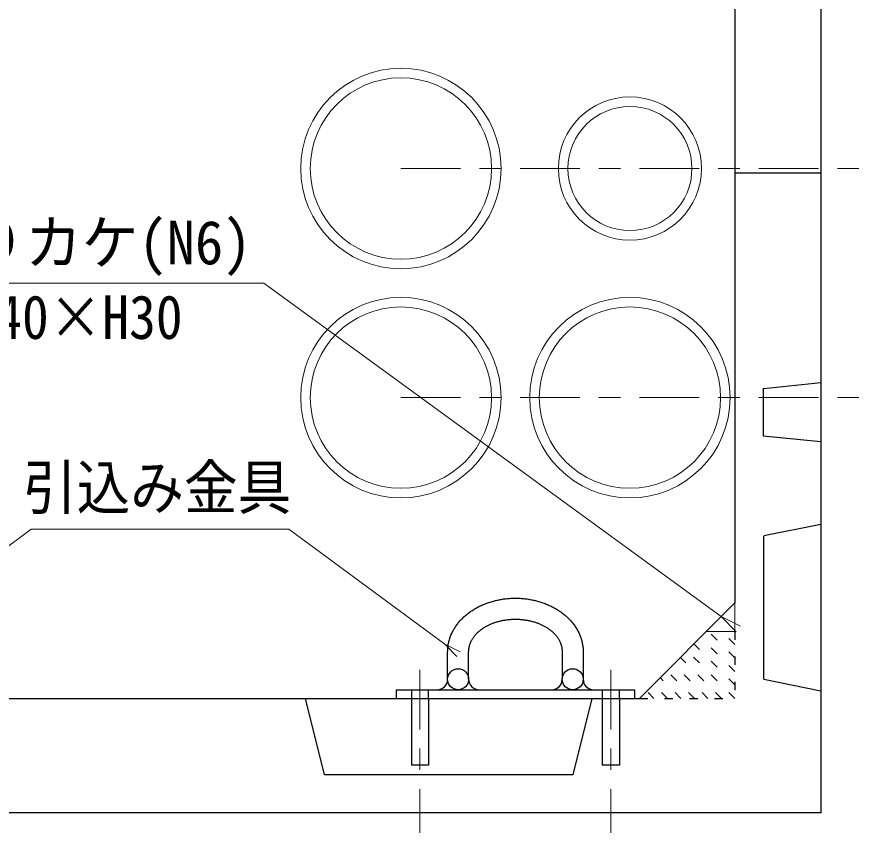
# Model space of a CAD drawing. Units: millimetres at full size, sheet at 1:25; details may follow other scales. Extents: x -4925 to 5056, y -3512 to 3512.
# Drawn here: x 3504 to 4383, y -1569 to -722 of the extents above; entities that cross this region are included whole.
import ezdxf
from ezdxf.enums import TextEntityAlignment as Align

# ---------------------------------------------------------------- set-up
doc = ezdxf.new("R2010")
doc.units = ezdxf.units.MM
doc.header["$LTSCALE"] = 25
doc.linetypes.add('USER1', pattern=[1.05, 0.35, -0.7])
doc.linetypes.add('USER2', pattern=[5, 2.5, -0.8, 0.9, -0.8])
for name, color, linetype, lineweight in [('0-1_ﾚｲﾔ2', 5, 'Continuous', 25), ('0-2_ﾚｲﾔ3', 1, 'Continuous', 13), ('0-3_ﾚｲﾔ4', 6, 'Continuous', 25), ('0-C_ﾚｲﾔ13', 3, 'Continuous', 13), ('0-D_ﾚｲﾔ14', 4, 'USER2', 18), ('0-E_寸法', 3, 'Continuous', 13)]:
    doc.layers.add(name, color=color, linetype=linetype, lineweight=lineweight)
doc.layers.add('0-7_文字', color=3, linetype='Continuous')
doc.styles.add('ＭＳ ゴシック', font='')
doc.styles.get('ＭＳ ゴシック').set_extended_font_data('MS Gothic')

# ---------------------------------------------------------------- blocks, each defined once
blk = doc.blocks.new('open_arrow')
at = {"color": 0, "linetype": 'Continuous', "lineweight": -2}
blk.add_lwpolyline([(7.5, 1.25), (0, 0), (7.5, -1.25)], dxfattribs=at)

msp = doc.modelspace()

# ---------------------------------------------------------------- linework, layer by layer
at = {"layer": '0-1_ﾚｲﾔ2'}
for p, q in [((4256.48, -436.2), (4256.48, -1336.2)), ((4346.48, -886.2), (4256.48, -886.2)), ((4156.48, -1436.2), (4256.48, -1336.2)), ((3826.48, -1516.2), (3806.47, -1436.2)), ((4106.48, -1436.2), (4086.48, -1516.2)), ((4086.48, -1516.2), (3826.48, -1516.2))]:
    msp.add_line(p, q, dxfattribs=at)
at = {"layer": '0-1_ﾚｲﾔ2', "linetype": 'USER1'}
for p, q in [((4256.47, -1393.82), (4228.9, -1366.24)), ((4256.48, -1379.68), (4243.04, -1366.24)), ((4256.47, -1422.1), (4213.55, -1379.17)), ((4256.47, -1407.96), (4220.62, -1372.1)), ((4242.33, -1436.24), (4199.4, -1393.31)), ((4228.19, -1436.24), (4192.33, -1400.38)), ((4199.9, -1436.24), (4178.19, -1414.53)), ((4214.05, -1436.24), (4185.26, -1407.46)), ((4185.76, -1436.24), (4171.12, -1421.6)), ((4171.62, -1436.24), (4164.05, -1428.67)), ((4156.47, -1436.24), (4256.47, -1436.25))]:
    msp.add_line(p, q, dxfattribs=at)
at = {"layer": '0-1_ﾚｲﾔ2'}
for points in [[(4346.48, -216.2), (4346.48, -1556.2), (2966.48, -1556.2)], [(3056.48, -1336.2), (3156.48, -1436.2), (4156.48, -1436.2)]]:
    msp.add_lwpolyline(points, dxfattribs=at)
at = {"layer": '0-1_ﾚｲﾔ2', "linetype": 'USER1'}
msp.add_lwpolyline([(4256.48, -1366.25), (4256.47, -1436.25), (4206.47, -1386.24)], dxfattribs=at)
at = {"layer": '0-2_ﾚｲﾔ3'}
msp.add_lwpolyline([(4256.48, -1336.2), (4256.48, -1366.2), (4226.48, -1366.2)], close=True, dxfattribs=at)
for centre, radius in [((3906.48, -881.2), 105), ((3906.48, -881.2), 95), ((4146.48, -881.2), 75), ((4146.48, -881.2), 65), ((3906.48, -1121.2), 105), ((4146.48, -1121.2), 105), ((3906.48, -1121.2), 95), ((4146.48, -1121.2), 95)]:
    msp.add_circle(centre, radius, dxfattribs=at)
at = {"layer": '0-3_ﾚｲﾔ4'}
for p, q in [((4286.77, -1111.46), (4346.48, -1105.49)), ((4286.48, -1161.2), (4286.48, -1111.2)), ((4286.03, -1161.14), (4346.48, -1167.19)), ((4346.48, -1254.09), (4286.77, -1266.03)), ((4286.48, -1266.2), (4286.48, -1416.2)), ((3998.74, -1335.72), (3999.88, -1335.35)), ((3999.88, -1335.35), (4001.04, -1334.99)), ((4001.04, -1334.99), (4002.2, -1334.65)), ((4002.2, -1334.65), (4003.36, -1334.32)), ((4003.36, -1334.32), (4004.54, -1334.01)), ((4004.54, -1334.01), (4005.72, -1333.72)), ((4005.72, -1333.72), (4006.91, -1333.44)), ((4006.91, -1333.44), (4008.1, -1333.18)), ((4008.1, -1333.18), (4009.3, -1332.93)), ((4009.3, -1332.93), (4010.51, -1332.71)), ((4010.51, -1332.71), (4011.72, -1332.49)), ((4011.72, -1332.49), (4012.93, -1332.3)), ((4012.93, -1332.3), (4014.15, -1332.12)), ((4014.15, -1332.12), (4015.37, -1331.96)), ((4015.37, -1331.96), (4016.6, -1331.82)), ((4016.6, -1331.82), (4017.83, -1331.69)), ((4017.83, -1331.69), (4019.06, -1331.58)), ((4019.06, -1331.58), (4020.29, -1331.48)), ((4020.29, -1331.48), (4021.53, -1331.41)), ((4021.53, -1331.41), (4022.76, -1331.35)), ((4022.76, -1331.35), (4024, -1331.31)), ((4024, -1331.31), (4025.24, -1331.28)), ((4025.24, -1331.28), (4026.48, -1331.27)), ((4026.48, -1331.27), (4027.72, -1331.28)), ((4027.72, -1331.28), (4028.96, -1331.31)), ((4028.96, -1331.31), (4030.19, -1331.35)), ((4030.19, -1331.35), (4031.43, -1331.41)), ((4031.43, -1331.41), (4032.67, -1331.48)), ((4032.67, -1331.48), (4033.9, -1331.58)), ((4033.9, -1331.58), (4035.13, -1331.69)), ((4035.13, -1331.69), (4036.36, -1331.82)), ((4036.36, -1331.82), (4037.59, -1331.96)), ((4037.59, -1331.96), (4038.81, -1332.12)), ((4038.81, -1332.12), (4040.03, -1332.3)), ((4040.03, -1332.3), (4041.24, -1332.49)), ((4041.24, -1332.49), (4042.45, -1332.71)), ((4042.45, -1332.71), (4043.66, -1332.93)), ((4043.66, -1332.93), (4044.86, -1333.18)), ((4044.86, -1333.18), (4046.05, -1333.44)), ((4046.05, -1333.44), (4047.24, -1333.72)), ((4047.24, -1333.72), (4048.42, -1334.01)), ((4048.42, -1334.01), (4049.59, -1334.32)), ((4049.59, -1334.32), (4050.76, -1334.65)), ((4050.76, -1334.65), (4051.92, -1334.99)), ((4051.92, -1334.99), (4053.08, -1335.35)), ((4053.08, -1335.35), (4054.22, -1335.72)), ((3980.84, -1344.37), (3981.8, -1343.75)), ((3981.8, -1343.75), (3982.77, -1343.14)), ((3982.77, -1343.14), (3983.75, -1342.55)), ((3983.75, -1342.55), (3984.75, -1341.97)), ((3984.75, -1341.97), (3985.76, -1341.4)), ((3985.76, -1341.4), (3986.78, -1340.84)), ((3986.78, -1340.84), (3987.81, -1340.31)), ((3987.81, -1340.31), (3988.86, -1339.78)), ((3988.86, -1339.78), (3989.91, -1339.27)), ((3989.91, -1339.27), (3990.98, -1338.77)), ((3990.98, -1338.77), (3992.06, -1338.29)), ((3992.06, -1338.29), (3993.15, -1337.83)), ((3993.15, -1337.83), (3994.25, -1337.38)), ((3994.25, -1337.38), (3995.35, -1336.94)), ((3995.35, -1336.94), (3996.47, -1336.52)), ((3996.47, -1336.52), (3997.6, -1336.11)), ((3997.6, -1336.11), (3998.74, -1335.72)), ((4054.22, -1335.72), (4055.36, -1336.11)), ((4055.36, -1336.11), (4056.49, -1336.52)), ((4056.49, -1336.52), (4057.6, -1336.94)), ((4057.6, -1336.94), (4058.71, -1337.38)), ((4058.71, -1337.38), (4059.81, -1337.83)), ((4059.81, -1337.83), (4060.9, -1338.29)), ((4060.9, -1338.29), (4061.98, -1338.77)), ((4061.98, -1338.77), (4063.05, -1339.27)), ((4063.05, -1339.27), (4064.1, -1339.78)), ((4064.1, -1339.78), (4065.15, -1340.31)), ((4065.15, -1340.31), (4066.18, -1340.84)), ((4066.18, -1340.84), (4067.2, -1341.4)), ((4067.2, -1341.4), (4068.21, -1341.97)), ((4068.21, -1341.97), (4069.21, -1342.55)), ((4069.21, -1342.55), (4070.19, -1343.14)), ((4070.19, -1343.14), (4071.16, -1343.75)), ((4071.16, -1343.75), (4072.12, -1344.37)), ((3969.78, -1353.57), (3970.53, -1352.79)), ((3970.53, -1352.79), (3971.3, -1352.03)), ((3971.3, -1352.03), (3972.09, -1351.27)), ((3972.09, -1351.27), (3972.9, -1350.53)), ((3972.9, -1350.53), (3973.72, -1349.8)), ((3973.72, -1349.8), (3974.55, -1349.08)), ((3974.55, -1349.08), (3975.4, -1348.37)), ((3975.4, -1348.37), (3976.27, -1347.67)), ((3976.27, -1347.67), (3977.16, -1346.99)), ((3977.16, -1346.99), (3978.06, -1346.31)), ((3978.06, -1346.31), (3978.97, -1345.65)), ((3978.97, -1345.65), (3979.9, -1345.01)), ((3979.9, -1345.01), (3980.84, -1344.37)), ((4072.12, -1344.37), (4073.06, -1345.01)), ((4073.06, -1345.01), (4073.99, -1345.65)), ((4073.99, -1345.65), (4074.9, -1346.31)), ((4074.9, -1346.31), (4075.8, -1346.99)), ((4075.8, -1346.99), (4076.68, -1347.67)), ((4076.68, -1347.67), (4077.55, -1348.37)), ((4077.55, -1348.37), (4078.4, -1349.08)), ((4078.4, -1349.08), (4079.24, -1349.8)), ((4079.24, -1349.8), (4080.06, -1350.53)), ((4080.06, -1350.53), (4080.87, -1351.27)), ((4080.87, -1351.27), (4081.66, -1352.03)), ((4081.66, -1352.03), (4082.43, -1352.79)), ((4082.43, -1352.79), (4083.18, -1353.57)), ((3962.67, -1362.72), (3963.22, -1361.85)), ((3963.22, -1361.85), (3963.79, -1360.98)), ((3963.79, -1360.98), (3964.38, -1360.12)), ((3964.38, -1360.12), (3964.99, -1359.27)), ((3964.99, -1359.27), (3965.62, -1358.43)), ((3965.62, -1358.43), (3966.27, -1357.59)), ((3966.27, -1357.59), (3966.93, -1356.77)), ((3966.93, -1356.77), (3967.62, -1355.96)), ((3967.62, -1355.96), (3968.32, -1355.15)), ((3968.32, -1355.15), (3969.04, -1354.36)), ((3969.04, -1354.36), (3969.78, -1353.57)), ((3993.69, -1362), (3994.33, -1361.61)), ((3994.33, -1361.61), (3994.98, -1361.23)), ((3994.98, -1361.23), (3995.64, -1360.85)), ((3995.64, -1360.85), (3996.31, -1360.48)), ((3996.31, -1360.48), (3996.99, -1360.12)), ((3996.99, -1360.12), (3997.68, -1359.77)), ((3997.68, -1359.77), (3998.37, -1359.42)), ((3998.37, -1359.42), (3999.08, -1359.08)), ((3999.08, -1359.08), (3999.79, -1358.76)), ((3999.79, -1358.76), (4000.51, -1358.44)), ((4000.51, -1358.44), (4001.24, -1358.13)), ((4001.24, -1358.13), (4001.98, -1357.83)), ((4001.98, -1357.83), (4002.72, -1357.54)), ((4002.72, -1357.54), (4003.47, -1357.25)), ((4003.47, -1357.25), (4004.23, -1356.98)), ((4004.23, -1356.98), (4005, -1356.71)), ((4005, -1356.71), (4005.77, -1356.46)), ((4005.77, -1356.46), (4006.55, -1356.21)), ((4006.55, -1356.21), (4007.33, -1355.98)), ((4007.33, -1355.98), (4008.12, -1355.75)), ((4008.12, -1355.75), (4008.92, -1355.53)), ((4008.92, -1355.53), (4009.72, -1355.32)), ((4009.72, -1355.32), (4010.53, -1355.13)), ((4010.53, -1355.13), (4011.34, -1354.94)), ((4011.34, -1354.94), (4012.15, -1354.76)), ((4012.15, -1354.76), (4012.97, -1354.59)), ((4012.97, -1354.59), (4013.8, -1354.43)), ((4013.8, -1354.43), (4014.62, -1354.28)), ((4014.62, -1354.28), (4015.46, -1354.14)), ((4015.46, -1354.14), (4016.29, -1354.02)), ((4016.29, -1354.02), (4017.13, -1353.9)), ((4017.13, -1353.9), (4017.97, -1353.79)), ((4017.97, -1353.79), (4018.81, -1353.69)), ((4018.81, -1353.69), (4019.66, -1353.6)), ((4019.66, -1353.6), (4020.51, -1353.53)), ((4020.51, -1353.53), (4021.36, -1353.46)), ((4021.36, -1353.46), (4022.21, -1353.4)), ((4022.21, -1353.4), (4023.06, -1353.36)), ((4023.06, -1353.36), (4023.91, -1353.32)), ((4023.91, -1353.32), (4024.77, -1353.29)), ((4024.77, -1353.29), (4025.62, -1353.28)), ((4025.62, -1353.28), (4026.48, -1353.27)), ((4026.48, -1353.27), (4027.33, -1353.28)), ((4027.33, -1353.28), (4028.19, -1353.29)), ((4028.19, -1353.29), (4029.04, -1353.32)), ((4029.04, -1353.32), (4029.9, -1353.36)), ((4029.9, -1353.36), (4030.75, -1353.4)), ((4030.75, -1353.4), (4031.6, -1353.46)), ((4031.6, -1353.46), (4032.45, -1353.53)), ((4032.45, -1353.53), (4033.3, -1353.6)), ((4033.3, -1353.6), (4034.14, -1353.69)), ((4034.14, -1353.69), (4034.99, -1353.79)), ((4034.99, -1353.79), (4035.83, -1353.9)), ((4035.83, -1353.9), (4036.67, -1354.02)), ((4036.67, -1354.02), (4037.5, -1354.14)), ((4037.5, -1354.14), (4038.33, -1354.28)), ((4038.33, -1354.28), (4039.16, -1354.43)), ((4039.16, -1354.43), (4039.99, -1354.59)), ((4039.99, -1354.59), (4040.81, -1354.76)), ((4040.81, -1354.76), (4041.62, -1354.94)), ((4041.62, -1354.94), (4042.43, -1355.13)), ((4042.43, -1355.13), (4043.24, -1355.32)), ((4043.24, -1355.32), (4044.04, -1355.53)), ((4044.04, -1355.53), (4044.83, -1355.75)), ((4044.83, -1355.75), (4045.62, -1355.98)), ((4045.62, -1355.98), (4046.41, -1356.21)), ((4046.41, -1356.21), (4047.19, -1356.46)), ((4047.19, -1356.46), (4047.96, -1356.71)), ((4047.96, -1356.71), (4048.72, -1356.98)), ((4048.72, -1356.98), (4049.48, -1357.25)), ((4049.48, -1357.25), (4050.24, -1357.54)), ((4050.24, -1357.54), (4050.98, -1357.83)), ((4050.98, -1357.83), (4051.72, -1358.13)), ((4051.72, -1358.13), (4052.44, -1358.44)), ((4052.44, -1358.44), (4053.17, -1358.76)), ((4053.17, -1358.76), (4053.88, -1359.08)), ((4053.88, -1359.08), (4054.58, -1359.42)), ((4054.58, -1359.42), (4055.28, -1359.77)), ((4055.28, -1359.77), (4055.97, -1360.12)), ((4055.97, -1360.12), (4056.65, -1360.48)), ((4056.65, -1360.48), (4057.32, -1360.85)), ((4057.32, -1360.85), (4057.98, -1361.23)), ((4057.98, -1361.23), (4058.63, -1361.61)), ((4058.63, -1361.61), (4059.27, -1362)), ((4083.18, -1353.57), (4083.92, -1354.36)), ((4083.92, -1354.36), (4084.64, -1355.15)), ((4084.64, -1355.15), (4085.34, -1355.96)), ((4085.34, -1355.96), (4086.03, -1356.77)), ((4086.03, -1356.77), (4086.69, -1357.59)), ((4086.69, -1357.59), (4087.34, -1358.43)), ((4087.34, -1358.43), (4087.97, -1359.27)), ((4087.97, -1359.27), (4088.58, -1360.12)), ((4088.58, -1360.12), (4089.17, -1360.98)), ((4089.17, -1360.98), (4089.74, -1361.85)), ((4089.74, -1361.85), (4090.3, -1362.72)), ((3958.58, -1370.9), (3958.95, -1369.96)), ((3958.95, -1369.96), (3959.35, -1369.04)), ((3959.35, -1369.04), (3959.76, -1368.12)), ((3959.76, -1368.12), (3960.19, -1367.2)), ((3960.19, -1367.2), (3960.65, -1366.29)), ((3960.65, -1366.29), (3961.12, -1365.39)), ((3961.12, -1365.39), (3961.62, -1364.49)), ((3961.62, -1364.49), (3962.13, -1363.6)), ((3962.13, -1363.6), (3962.67, -1362.72)), ((3983.62, -1370.79), (3984.04, -1370.27)), ((3984.04, -1370.27), (3984.48, -1369.76)), ((3984.48, -1369.76), (3984.92, -1369.25)), ((3984.92, -1369.25), (3985.38, -1368.75)), ((3985.38, -1368.75), (3985.86, -1368.26)), ((3985.86, -1368.26), (3986.34, -1367.77)), ((3986.34, -1367.77), (3986.84, -1367.29)), ((3986.84, -1367.29), (3987.35, -1366.81)), ((3987.35, -1366.81), (3987.87, -1366.34)), ((3987.87, -1366.34), (3988.4, -1365.87)), ((3988.4, -1365.87), (3988.94, -1365.42)), ((3988.94, -1365.42), (3989.5, -1364.97)), ((3989.5, -1364.97), (3990.07, -1364.52)), ((3990.07, -1364.52), (3990.64, -1364.08)), ((3990.64, -1364.08), (3991.23, -1363.65)), ((3991.23, -1363.65), (3991.83, -1363.23)), ((3991.83, -1363.23), (3992.44, -1362.81)), ((3992.44, -1362.81), (3993.06, -1362.41)), ((3993.06, -1362.41), (3993.69, -1362)), ((4059.27, -1362), (4059.9, -1362.41)), ((4059.9, -1362.41), (4060.52, -1362.81)), ((4060.52, -1362.81), (4061.13, -1363.23)), ((4061.13, -1363.23), (4061.73, -1363.65)), ((4061.73, -1363.65), (4062.31, -1364.08)), ((4062.31, -1364.08), (4062.89, -1364.52)), ((4062.89, -1364.52), (4063.46, -1364.97)), ((4063.46, -1364.97), (4064.01, -1365.42)), ((4064.01, -1365.42), (4064.56, -1365.87)), ((4064.56, -1365.87), (4065.09, -1366.34)), ((4065.09, -1366.34), (4065.61, -1366.81)), ((4065.61, -1366.81), (4066.12, -1367.29)), ((4066.12, -1367.29), (4066.62, -1367.77)), ((4066.62, -1367.77), (4067.1, -1368.26)), ((4067.1, -1368.26), (4067.57, -1368.75)), ((4067.57, -1368.75), (4068.03, -1369.25)), ((4068.03, -1369.25), (4068.48, -1369.76)), ((4068.48, -1369.76), (4068.91, -1370.27)), ((4068.91, -1370.27), (4069.34, -1370.79)), ((4090.3, -1362.72), (4090.83, -1363.6)), ((4090.83, -1363.6), (4091.34, -1364.49)), ((4091.34, -1364.49), (4091.83, -1365.39)), ((4091.83, -1365.39), (4092.31, -1366.29)), ((4092.31, -1366.29), (4092.76, -1367.2)), ((4092.76, -1367.2), (4093.2, -1368.12)), ((4093.2, -1368.12), (4093.61, -1369.04)), ((4093.61, -1369.04), (4094.01, -1369.96)), ((4094.01, -1369.96), (4094.38, -1370.9)), ((3956.17, -1379.48), (3956.35, -1378.51)), ((3956.35, -1378.51), (3956.56, -1377.55)), ((3956.56, -1377.55), (3956.78, -1376.58)), ((3956.78, -1376.58), (3957.03, -1375.63)), ((3957.03, -1375.63), (3957.3, -1374.67)), ((3957.3, -1374.67), (3957.59, -1373.72)), ((3957.59, -1373.72), (3957.9, -1372.78)), ((3957.9, -1372.78), (3958.23, -1371.83)), ((3958.23, -1371.83), (3958.58, -1370.9)), ((3978.74, -1379.62), (3978.93, -1379.04)), ((3978.93, -1379.04), (3979.15, -1378.47)), ((3979.15, -1378.47), (3979.38, -1377.9)), ((3979.38, -1377.9), (3979.62, -1377.33)), ((3979.62, -1377.33), (3979.88, -1376.76)), ((3979.88, -1376.76), (3980.15, -1376.2)), ((3980.15, -1376.2), (3980.44, -1375.64)), ((3980.44, -1375.64), (3980.73, -1375.09)), ((3980.73, -1375.09), (3981.05, -1374.53)), ((3981.05, -1374.53), (3981.38, -1373.99)), ((3981.38, -1373.99), (3981.72, -1373.44)), ((3981.72, -1373.44), (3982.07, -1372.9)), ((3982.07, -1372.9), (3982.44, -1372.37)), ((3982.44, -1372.37), (3982.82, -1371.83)), ((3982.82, -1371.83), (3983.21, -1371.31)), ((3983.21, -1371.31), (3983.62, -1370.79)), ((4069.34, -1370.79), (4069.74, -1371.31)), ((4069.74, -1371.31), (4070.14, -1371.83)), ((4070.14, -1371.83), (4070.52, -1372.37)), ((4070.52, -1372.37), (4070.89, -1372.9)), ((4070.89, -1372.9), (4071.24, -1373.44)), ((4071.24, -1373.44), (4071.59, -1373.99)), ((4071.59, -1373.99), (4071.91, -1374.53)), ((4071.91, -1374.53), (4072.22, -1375.09)), ((4072.22, -1375.09), (4072.53, -1375.64)), ((4072.53, -1375.64), (4072.81, -1376.2)), ((4072.81, -1376.2), (4073.08, -1376.76)), ((4073.08, -1376.76), (4073.34, -1377.33)), ((4073.34, -1377.33), (4073.58, -1377.9)), ((4073.58, -1377.9), (4073.81, -1378.47)), ((4073.81, -1378.47), (4074.02, -1379.04)), ((4074.02, -1379.04), (4074.22, -1379.62)), ((4094.38, -1370.9), (4094.73, -1371.83)), ((4094.73, -1371.83), (4095.06, -1372.78)), ((4095.06, -1372.78), (4095.37, -1373.72)), ((4095.37, -1373.72), (4095.66, -1374.67)), ((4095.66, -1374.67), (4095.93, -1375.63)), ((4095.93, -1375.63), (4096.18, -1376.58)), ((4096.18, -1376.58), (4096.4, -1377.55)), ((4096.4, -1377.55), (4096.6, -1378.51)), ((4096.6, -1378.51), (4096.79, -1379.48)), ((3955.48, -1387.27), (3955.49, -1386.29)), ((3955.48, -1416.2), (3955.48, -1387.27)), ((3955.49, -1386.29), (3955.52, -1385.31)), ((3955.52, -1385.31), (3955.58, -1384.34)), ((3955.58, -1384.34), (3955.65, -1383.36)), ((3955.65, -1383.36), (3955.75, -1382.39)), ((3955.75, -1382.39), (3955.87, -1381.42)), ((3955.87, -1381.42), (3956.01, -1380.44)), ((3956.01, -1380.44), (3956.17, -1379.48)), ((3977.48, -1387.27), (3977.49, -1386.68)), ((3977.48, -1416.2), (3977.48, -1387.27)), ((3977.49, -1386.68), (3977.51, -1386.08)), ((3977.51, -1386.08), (3977.55, -1385.49)), ((3977.55, -1385.49), (3977.6, -1384.9)), ((3977.6, -1384.9), (3977.67, -1384.31)), ((3977.67, -1384.31), (3977.75, -1383.72)), ((3977.75, -1383.72), (3977.84, -1383.13)), ((3977.84, -1383.13), (3977.96, -1382.54)), ((3977.96, -1382.54), (3978.08, -1381.95)), ((3978.08, -1381.95), (3978.22, -1381.37)), ((3978.22, -1381.37), (3978.38, -1380.78)), ((3978.38, -1380.78), (3978.55, -1380.2)), ((3978.55, -1380.2), (3978.74, -1379.62)), ((4074.22, -1379.62), (4074.41, -1380.2)), ((4074.41, -1380.2), (4074.58, -1380.78)), ((4074.58, -1380.78), (4074.73, -1381.37)), ((4074.73, -1381.37), (4074.88, -1381.95)), ((4074.88, -1381.95), (4075, -1382.54)), ((4075, -1382.54), (4075.11, -1383.13)), ((4075.11, -1383.13), (4075.21, -1383.72)), ((4075.21, -1383.72), (4075.29, -1384.31)), ((4075.29, -1384.31), (4075.36, -1384.9)), ((4075.36, -1384.9), (4075.41, -1385.49)), ((4075.41, -1385.49), (4075.45, -1386.08)), ((4075.45, -1386.08), (4075.47, -1386.68)), ((4075.47, -1386.68), (4075.48, -1387.27)), ((4075.48, -1387.27), (4075.48, -1416.2)), ((4096.79, -1379.48), (4096.95, -1380.44)), ((4096.95, -1380.44), (4097.09, -1381.42)), ((4097.09, -1381.42), (4097.21, -1382.39)), ((4097.21, -1382.39), (4097.31, -1383.36)), ((4097.31, -1383.36), (4097.38, -1384.34)), ((4097.38, -1384.34), (4097.44, -1385.31)), ((4097.44, -1385.31), (4097.47, -1386.29)), ((4097.47, -1386.29), (4097.48, -1387.27)), ((4097.48, -1387.27), (4097.48, -1416.2)), ((4286.77, -1416.23), (4346.48, -1428.17)), ((3901.48, -1427.2), (3901.48, -1436.2)), ((3901.48, -1427.2), (4151.48, -1427.2)), ((3917.48, -1427.2), (3917.48, -1506.2)), ((3935.48, -1436.2), (3935.48, -1427.2)), ((4117.48, -1427.2), (4117.48, -1506.2)), ((4135.48, -1436.2), (4135.48, -1427.2)), ((4151.48, -1436.2), (4151.48, -1427.2)), ((3935.48, -1436.2), (3935.48, -1506.2)), ((4135.48, -1436.2), (4135.48, -1506.2)), ((3935.48, -1506.2), (3917.48, -1506.2)), ((4135.48, -1506.2), (4117.48, -1506.2))]:
    msp.add_line(p, q, dxfattribs=at)
for centre in [(3966.48, -1416.2), (4086.48, -1416.2)]:
    msp.add_circle(centre, 11, dxfattribs=at)
for centre, start, end in [((3944.48, -1416.2), 270, 359.99999), ((3988.48, -1416.2), 179.99999, 270), ((4064.48, -1416.2), 270, 359.99999), ((4108.48, -1416.2), 179.99999, 270)]:
    msp.add_arc(centre, 11, start, end, dxfattribs=at)
at = {"layer": '0-C_ﾚｲﾔ13'}
for p, q in [((3382.83, -1001.18), (3762.83, -1001.18)), ((3519.15, -1258.89), (3789.15, -1258.89))]:
    msp.add_line(p, q, dxfattribs=at)
at = {"layer": '0-D_ﾚｲﾔ14'}
for p, q in [((3906.48, -881.2), (4396.48, -881.2)), ((3906.48, -1121.2), (4396.48, -1121.2)), ((3926.48, -1406.2), (3926.48, -1606.2)), ((4126.48, -1406.2), (4126.48, -1606.2))]:
    msp.add_line(p, q, dxfattribs=at)
at = {"layer": '0-E_寸法'}
for p, q in [((4242.17, -1350.51), (3762.83, -1001.18)), ((3356.8, -1379.48), (3519.15, -1258.89)), ((3952.48, -1379.48), (3789.15, -1258.89))]:
    msp.add_line(p, q, dxfattribs=at)

# ---------------------------------------------------------------- block references
for p, xscale, yscale, rotation in [((4242.17, -1350.51), 2.96, 2.96, 323.9), ((3952.48, -1379.48), 2.37, 2.37, 323.6)]:
    msp.add_blockref('open_arrow', p, dxfattribs=dict(at, xscale=xscale, yscale=yscale, rotation=rotation))

# ---------------------------------------------------------------- texts
at = {"layer": '0-7_文字', "style": 'ＭＳ ゴシック'}
for s, width, p in [('切りカケ(N6)', 0.95, (3393.93, -995.31)), ('B40×H30', 0.9, (3453.3, -1073.44)), ('引込み金具', 0.9, (3510.4, -1251.89))]:
    msp.add_text(s, height=45.82, dxfattribs=dict(at, width=width)).set_placement(p, align=Align.BOTTOM_LEFT)

doc.saveas('drawing.dxf')
